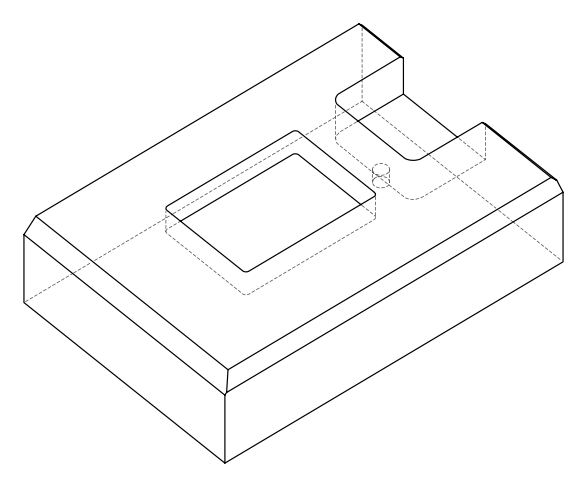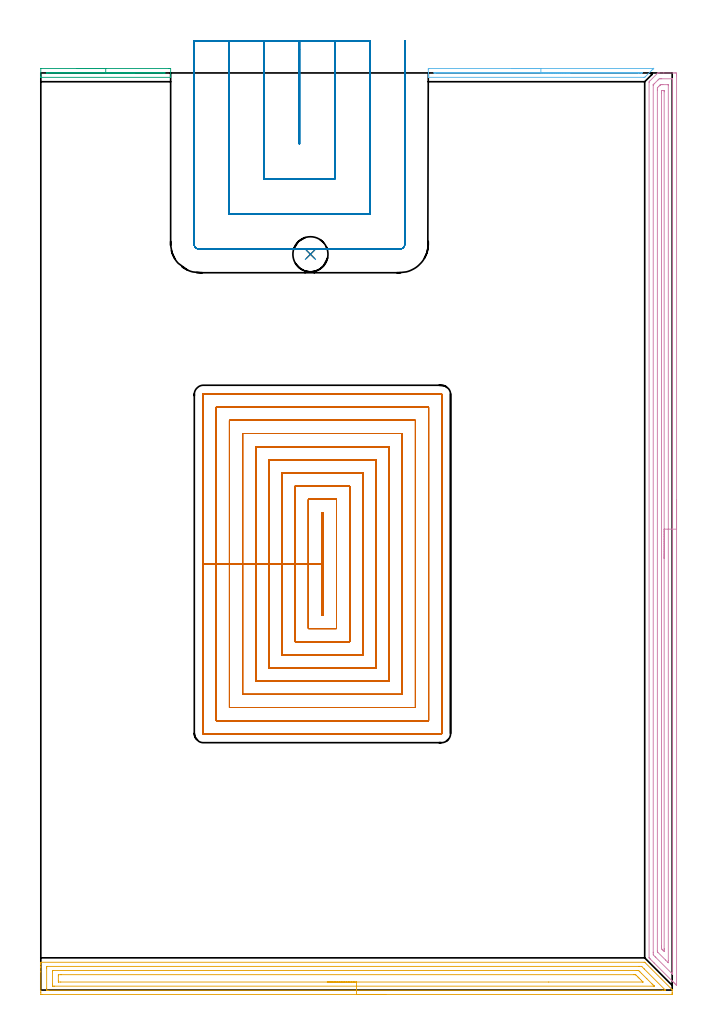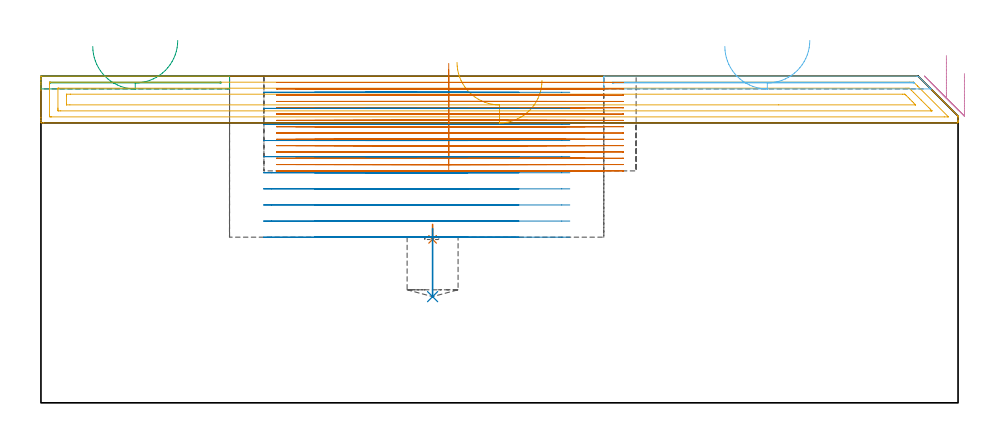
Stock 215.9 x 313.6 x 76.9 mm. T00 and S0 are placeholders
(PLAN: 8 operations, 4 tool changes, 108 min)
(1 SPOT_DRILL | STEP1POCKET | NXT0321_9005460120000 | 0.04 min | 4181 mm3)
(2 DRILL_BLIND_HOLE_INTO_CENTER | STEP1POCKET | NXT0301_128 | 0.07 min | 1556 mm3)
(3 AREA_MILL | FG_CHAMFER_SURFACE | UGT0205_001 | 0.85 min | 209 mm3)
(4 AREA_MILL_1 | FG_CHAMFER_SURFACE_1 | UGT0205_001 | 10.01 min | 13950 mm3)
(5 AREA_MILL_2 | FG_CHAMFER_SURFACE_2 | UGT0205_001 | 7.05 min | 12624 mm3)
(6 AREA_MILL_3 | FG_CHAMFER_SURFACE_3 | UGT0205_001 | 1.35 min | 346 mm3)
(7 MILL_RECTANGULAR_POCKET | POCKET_RECTANGULAR_STRAIGHT | UGT0201_014 | Follow Part, ap 1.5, ae 75% | 72.43 min | 238568 mm3)
(8 MILL_SLOT | SLOT_PARTIAL_RECTANGULAR | NXT0201_012 | Follow Part, ap 4, ae 75% | 16.23 min | 222172 mm3)
(TOOL NXT0321_9005460120000 | NC Spot Drill, 142deg, 12mm, Carbide, Uncoated | D12 PA142 FL30 Z2)
(TOOL NXT0301_128 | Carbide Drill 12mm [861.1-1200-036A1-GP GC34] | D12 PA150 FL37.4 Z2)
(TOOL UGT0205_001 | Chamfer Mill 20 x 3 x 45 deg. | D20 FL50 Z2)
(TOOL UGT0201_014 | End mill 6 mm | D6 FL24 Z4)
(TOOL NXT0201_012 | ENDMILL 16mm [2P460-1600-NA 1630] | D16 FL38 Z6)
(OP 1 SPOT_DRILL)
G17 G21 G94 G90
T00 M6
G54
G17 G0 G90 X92.2 Y251.6 S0 M3
G43 Z86.9 H0
G94 G81 G98 Z38.484 F250. R42.
G80
M5
M2
(OP 2 DRILL_BLIND_HOLE_INTO_CENTER)
G17 G21 G94 G90
T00 M6
G54
G17 G0 G90 X92.2 Y251.6 S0 M3
G43 Z86.9 H1
G94 G81 G98 Z25. F250. R41.
G80
M5
M2
(OP 3 AREA_MILL)
G17 G21 G94 G90
T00 M6
G54
G17 G0 G90 X12.2 Y315.1 S1061 M3
G43 Z86.9 H0
Z83.9
G94 G1 X12.238 Z83.028 F250.
X12.352 Z82.163
X12.541 Z81.312
X12.803 Z80.48
X13.137 Z79.674
X13.54 Z78.9
X14.008 Z78.164
X14.54 Z77.472
X15.129 Z76.829
X15.772 Z76.24
X16.464 Z75.708
X17.2 Z75.24
X17.974 Z74.837
X18.78 Z74.503
X19.612 Z74.241
X20.464 Z74.052
X21.328 Z73.938
X22.2 Z73.9
X43.893
X44.035 Y315.099 Z73.901
X44.336 Y315.095 Z73.905
X44.399 Y315.092 Z73.906
X44.4 Y312.276 Z76.722
Y312.123 Z76.871
X44.391 Y312.104 Z76.89
X44.336 Y312.1 Z76.9
X0.064
X0.01 Y312.104 Z76.89
X0.006 Y312.121 Z76.873
X0. Y312.276 Z76.722
X0.001 Y315.092 Z73.906
X0.064 Y315.1 Z73.9
X22.2
Y313.686 Z75.314
X42.122 Y313.685 Z75.315
X42.207 Y313.684 Z75.316
X42.375 Y313.679 Z75.321
X42.391 Y313.673 Z75.327
X42.395 Y313.664 Z75.336
X42.398 Y313.64 Z75.36
X42.397 Y313.6 Z75.4
X42.39 Y313.532 Z75.468
X42.387 Y313.521 Z75.479
X42.348 Y313.518 Z75.482
X42.292 Y313.515 Z75.485
X42.207 Y313.514 Z75.486
X42.122
X2.278 Y313.515 Z75.485
X2.193 Y313.516 Z75.484
X2.025 Y313.521 Z75.479
X2.009 Y313.527 Z75.473
X2.005 Y313.536 Z75.464
X2.002 Y313.56 Z75.44
X2.003 Y313.6 Z75.4
X2.01 Y313.668 Z75.332
X2.013 Y313.679 Z75.321
X2.052 Y313.682 Z75.318
X2.108 Y313.685 Z75.315
X2.193 Y313.686 Z75.314
X2.278
X22.2
X23.072 Z75.352
X23.936 Z75.466
X24.788 Z75.655
X25.62 Z75.917
X26.426 Z76.251
X27.2 Z76.654
X27.936 Z77.123
X28.628 Z77.654
X29.271 Z78.243
X29.86 Z78.886
X30.392 Z79.578
X30.86 Z80.314
X31.263 Z81.088
X31.597 Z81.894
X31.859 Z82.726
X32.048 Z83.578
X32.162 Z84.443
X32.2 Z85.314
G0 Z86.9
M5
M2
(OP 4 AREA_MILL_1)
G17 G21 G94 G90
T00 M6
G54
G17 G0 G90 X217.4 Y167.6 S1061 M3
G43 Z86.9 H0
Z77.5
G94 G1 Y167.562 Z76.628 F250.
Y167.448 Z75.764
Y167.259 Z74.912
Y166.997 Z74.08
Y166.663 Z73.274
Y166.26 Z72.5
Y165.792 Z71.764
Y165.26 Z71.072
Y164.671 Z70.429
Y164.028 Z69.84
Y163.336 Z69.308
Y162.6 Z68.84
Y161.826 Z68.437
Y161.02 Z68.103
Y160.188 Z67.841
Y159.337 Z67.652
Y158.472 Z67.538
Y157.6 Z67.5
X217.399 Y1.728 Z67.501
X217.396 Y1.69 Z67.5
X217.389 Y1.61 Z67.503
X217.335 Y1.663 Z67.56
X217.232 Y1.767 Z67.666
X217.065 Y1.932 Z67.829
X216.906 Y2.092 Z67.991
X216.785 Y2.214 Z68.112
X216.629 Y2.369 Z68.266
X216.479 Y2.519 Z68.418
X216.339 Y2.66 Z68.559
X216.192 Y2.805 Z68.703
X216.052 Y2.946 Z68.845
X215.892 Y3.107 Z69.006
X215.756 Y3.242 Z69.14
X209.732 Y9.268 Z75.168
X208.335 Y10.665 Z76.564
X208.302 Y10.697 Z76.597
X208.073 Y10.928 Z76.823
X208.003 Y11.005 Z76.889
X208. Y11.143 Z76.9
Y310.307
X208.005 Y310.607 Z76.89
X208.154 Y310.754 Z76.746
X208.181 Y310.781 Z76.719
X210.833 Y313.433 Z74.066
X210.954 Y313.551 Z73.944
X210.996 Y313.59 Z73.901
X211.278 Y313.599 Z73.615
X211.607 Y313.6 Z73.293
X213.026 Z71.87
X216.192 Z68.704
X216.792 Z68.104
X217.065 Y313.596 Z67.831
X217.393 Y313.59 Z67.504
X217.397 Y313.325 Z67.501
X217.399 Y312.986
X217.4 Y312.644 Z67.5
Y157.6
X215.986 Z68.914
X215.985 Y5.786 Z68.915
X215.984 Y5.59 Z68.916
X215.981 Y5.494 Z68.919
X215.98 Y5.484 Z68.92
X215.97 Y5.49 Z68.93
X215.939 Y5.516 Z68.961
X215.664 Y5.786 Z69.236
X210.306 Y11.144 Z74.594
X210.081 Y11.371 Z74.819
X209.421 Y12.037 Z75.479
X209.416 Y12.717 Z75.484
X209.415 Y12.93 Z75.485
Y309.414
X209.416 Y309.5 Z75.484
X209.418 Y309.541 Z75.482
X209.421 Y309.558 Z75.479
X209.434 Y309.575 Z75.466
X209.541 Y309.689 Z75.359
X209.677 Y309.827 Z75.223
X211.051 Y311.2 Z73.849
X211.449 Y311.587 Z73.451
X211.827 Y311.593 Z73.073
X212.311 Y311.599 Z72.589
X215.802 Y311.6 Z69.098
X215.942 Y311.597 Z68.958
X215.97 Y311.594 Z68.93
X215.979 Y311.59 Z68.921
X215.981 Y311.582 Z68.919
X215.984 Y311.549 Z68.916
X215.985 Y311.412 Z68.915
X215.986 Y157.6 Z68.914
X214.572 Z70.328
X214.571 Y10.123 Z70.329
X214.567 Y9.358 Z70.333
X214.566 Y9.354 Z70.334
X214.548 Y9.358 Z70.352
X214.446 Y9.456 Z70.454
X213.648 Y10.251 Z71.252
X210.969 Y12.93 Z73.931
X210.954 Y12.946 Z73.946
X210.85 Y13.058 Z74.05
X210.84 Y13.071 Z74.06
X210.836 Y13.132 Z74.064
X210.831 Y13.268 Z74.069
X210.829 Y13.438 Z74.071
Y307.628
Y307.756
X210.835 Y308.521 Z74.065
X210.892 Y308.585 Z74.008
X210.954 Y308.651 Z73.946
X211.33 Y309.03 Z73.57
X211.714 Y309.414 Z73.186
X211.772 Y309.47 Z73.128
X211.827 Y309.518 Z73.073
X211.915 Y309.59 Z72.985
X212. Y309.593 Z72.9
X212.173 Y309.597 Z72.727
X212.519 Y309.6 Z72.381
X212.7 Z72.2
X214.265 Z70.635
X214.446 Y309.599 Z70.454
X214.507 Y309.598 Z70.393
X214.554 Y309.593 Z70.346
X214.564 Y309.59 Z70.336
X214.566 Y309.578 Z70.334
X214.569 Y309.542 Z70.331
X214.571 Y309.414 Z70.329
Y309.286
X214.572 Y157.6 Z70.328
X213.157 Z71.743
Y14.248
X213.156 Y13.823 Z71.744
X213.154 Y13.359 Z71.746
X213.151 Y13.218 Z71.749
X212.869 Y13.486 Z72.031
X212.7 Y13.65 Z72.2
X212.527 Y13.823 Z72.373
X212.347 Y14.013 Z72.553
X212.249 Y14.12 Z72.651
X212.247 Y14.174 Z72.653
X212.244 Y14.289 Z72.656
X212.243 Y14.716 Z72.657
Y15.184
Y306.735
X212.244 Y307.202 Z72.656
X212.246 Y307.359 Z72.654
X212.25 Y307.479 Z72.65
X212.305 Y307.544 Z72.595
X212.338 Y307.578 Z72.562
X212.384 Y307.59 Z72.516
X212.489 Y307.595 Z72.411
X212.7 Y307.6 Z72.2
X212.728 Z72.172
X213.114 Y307.59 Z71.786
X213.151 Y307.585 Z71.749
X213.154 Y307.555 Z71.746
X213.156 Y307.509 Z71.744
X213.157 Y307.465 Z71.743
Y307.161
Y157.6
Y156.728 Z71.781
Y155.864 Z71.895
Y155.012 Z72.083
Y154.18 Z72.346
Y153.374 Z72.68
Y152.6 Z73.082
Y151.864 Z73.551
Y151.172 Z74.082
Y150.529 Z74.672
Y149.94 Z75.315
Y149.409 Z76.007
Y148.94 Z76.743
Y148.537 Z77.516
Y148.203 Z78.322
Y147.941 Z79.154
Y147.752 Z80.006
Y147.638 Z80.871
Y147.6 Z81.743
G0 Z86.9
M5
M2
(OP 5 AREA_MILL_2)
G17 G21 G94 G90
T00 M6
G54
G17 G0 G90 X117.95 Y-1.5 S1061 M3
G43 Z86.9 H0
Z75.9
G94 G1 X117.912 Z75.028 F250.
X117.798 Z74.164
X117.609 Z73.312
X117.347 Z72.48
X117.013 Z71.674
X116.61 Z70.9
X116.141 Z70.164
X115.61 Z69.472
X115.021 Z68.829
X114.378 Z68.24
X113.686 Z67.708
X112.95 Z67.24
X112.176 Z66.837
X111.37 Z66.503
X110.538 Z66.241
X109.686 Z66.052
X108.822 Z65.938
X107.95 Z65.9
X0.632 Y-1.499 Z65.901
X0.041 Y-1.493 Z65.904
X0.008 Y-1.492 Z65.906
X0.004 Y-0.905 Z66.493
X0. Y-0.275 Z67.123
Y6.229 Z73.624
Y7.645 Z75.041
Y8.013 Z75.408
Y8.748 Z76.148
Y9.009 Z76.409
X0.008 Y9.441 Z76.833
X0.01 Y9.497 Z76.889
X0.184 Y9.5 Z76.9
X206.325
X206.495 Y9.497 Z76.889
X206.59 Y9.411 Z76.809
X215.717 Y0.284 Z67.681
X215.865 Y0.133 Z67.53
X215.897 Y0.093 Z67.488
X215.9 Y-0.119 Z67.28
Y-0.905 Z66.49
Y-1.088 Z66.307
Y-1.272 Z66.124
X215.898 Y-1.491 Z65.905
X215.715 Y-1.5 Z65.9
X107.95
Y-0.086 Z67.314
X2.42 Y-0.085 Z67.315
X2.347 Y-0.084 Z67.316
X2.202 Y-0.079 Z67.321
X2.01 Y-0.066 Z67.334
X2.008 Y-0.013 Z67.387
X2.001 Y0.405 Z67.805
X2. Y7.54 Z74.94
X2.004 Y8.013 Z75.413
X2.007 Y8.064 Z75.464
X2.009 Y8.073 Z75.473
X2.032 Y8.079 Z75.479
X2.128 Y8.082 Z75.482
X2.274 Y8.085 Z75.485
X204.536 Y8.086 Z75.486
X205.36 Y8.084 Z75.484
X205.431 Y8.081 Z75.481
X205.451 Y8.079 Z75.479
X205.477 Y8.061 Z75.461
X205.531 Y8.013 Z75.413
X206.325 Y7.225 Z74.625
X206.429 Y7.121 Z74.521
X213.507 Y0.043 Z67.443
X213.534 Y0.014 Z67.414
X213.557 Y-0.013 Z67.387
X213.609 Y-0.079 Z67.321
X213.55 Y-0.083 Z67.317
X213.48 Y-0.084 Z67.316
X212.658 Y-0.086 Z67.314
X107.95
Y1.328 Z68.728
X4.652 Y1.329 Z68.729
X4.209 Y1.331 Z68.731
X4.062 Y1.333 Z68.733
X4.017 Y1.335 Z68.735
X4.01 Y1.424 Z68.824
X4.005 Y1.562 Z68.962
X4.001 Y1.771 Z69.171
X4. Y1.979 Z69.379
X4.001 Y6.436 Z73.836
X4.008 Y6.645 Z74.045
X4.011 Y6.666 Z74.066
X4.017 Y6.668 Z74.068
X4.043 Y6.67 Z74.07
X4.098 Y6.671 Z74.071
X4.209
X203.642
X204.095 Y6.67 Z74.07
X204.314 Y6.667 Z74.067
X204.42 Y6.664 Z74.064
X204.536 Y6.558 Z73.958
X204.87 Y6.229 Z73.629
X205.431 Y5.67 Z73.07
X207.219 Y3.881 Z71.281
X209.008 Y2.093 Z69.493
X209.33 Y1.771 Z69.171
X209.648 Y1.449 Z68.849
X209.736 Y1.356 Z68.756
X209.754 Y1.334 Z68.734
X209.752 Y1.333 Z68.733
X209.718 Y1.331 Z68.731
X209.599 Y1.329 Z68.729
X209.451
X107.95 Y1.328 Z68.728
Y2.743 Z70.143
X6.811
X6.066 Y2.748 Z70.148
X6.024 Y2.749 Z70.149
X6.01 Y2.753 Z70.153
X6.008 Y2.777 Z70.177
X6.003 Y2.887 Z70.287
X6.001 Y3.108 Z70.508
Y4.89 Z72.29
X6.003 Y5.113 Z72.513
X6.008 Y5.223 Z72.623
X6.01 Y5.247 Z72.647
X6.026 Y5.25 Z72.65
X6.082 Y5.253 Z72.653
X6.892 Y5.257 Z72.657
X6.972
X202.828
X203.235 Y5.255 Z72.655
X203.336 Y5.253 Z72.653
X203.383 Y5.251 Z72.651
X203.446 Y5.194 Z72.594
X203.642 Y5.006 Z72.406
X204.205 Y4.446 Z71.846
X204.536 Y4.115 Z71.515
X205.097 Y3.554 Z70.954
X205.431 Y3.22 Z70.62
X205.8 Y2.848 Z70.248
X205.881 Y2.762 Z70.162
X205.891 Y2.749 Z70.149
X205.888 Y2.748 Z70.148
X205.849 Y2.745 Z70.145
X205.766 Y2.744 Z70.144
X173.683 Y2.743 Z70.143
X107.95
X107.078 Z70.181
X106.213 Z70.295
X105.362 Z70.483
X104.53 Z70.746
X103.724 Z71.08
X102.95 Z71.482
X102.214 Z71.951
X101.522 Z72.482
X100.879 Z73.072
X100.29 Z73.715
X99.758 Z74.407
X99.29 Z75.143
X98.887 Z75.916
X98.553 Z76.722
X98.291 Z77.554
X98.102 Z78.406
X97.988 Z79.271
X97.95 Z80.143
G0 Z86.9
M5
M2
(OP 6 AREA_MILL_3)
G17 G21 G94 G90
T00 M6
G54
G17 G0 G90 X161. Y315.1 S1061 M3
G43 Z86.9 H0
Z83.9
G94 G1 X161.038 Z83.028 F250.
X161.152 Z82.164
X161.341 Z81.312
X161.603 Z80.48
X161.937 Z79.674
X162.34 Z78.9
X162.809 Z78.164
X163.34 Z77.472
X163.929 Z76.829
X164.572 Z76.24
X165.264 Z75.708
X166. Z75.24
X166.774 Z74.837
X167.58 Z74.503
X168.412 Z74.241
X169.264 Z74.052
X170.128 Z73.938
X171. Z73.9
X209.415
X209.498 Y315.099 Z73.899
Y315.097 Z73.901
X209.341 Y314.939 Z74.057
X209.2 Y314.8 Z74.199
X208.924 Y314.524 Z74.476
X206.621 Y312.222 Z76.777
X206.495 Y312.104 Z76.89
X206.228 Y312.1 Z76.9
X132.651
X132.51 Y312.103 Z76.888
X132.507 Y312.152 Z76.839
X132.5 Y312.511 Z76.488
Y312.996 Z76.003
Y313.6 Z75.395
Y314.794 Z74.203
X132.502 Y315.091 Z73.905
X132.954 Y315.1 Z73.9
X171.
Y313.686 Z75.314
X205.336 Y313.685 Z75.315
X205.421 Y313.684 Z75.316
X205.592 Y313.679 Z75.321
X205.618 Y313.677 Z75.323
X205.609 Y313.666 Z75.334
X205.584 Y313.637 Z75.363
X205.547 Y313.6 Z75.4
X205.473 Y313.534 Z75.466
X205.415 Y313.52 Z75.48
X204.444 Y313.514 Z75.486
X134.881 Y313.515 Z75.485
X134.518 Y313.521 Z75.479
X134.51 Y313.547 Z75.453
X134.505 Y313.6 Z75.4
X134.503 Y313.648 Z75.352
X134.506 Y313.67 Z75.33
X134.508 Y313.677 Z75.323
X134.539 Y313.679 Z75.321
X134.709 Y313.684 Z75.316
X134.795 Y313.685 Z75.315
X134.881 Y313.686 Z75.314
X171.
X171.872 Z75.352
X172.737 Z75.466
X173.588 Z75.655
X174.42 Z75.917
X175.226 Z76.251
X176. Z76.654
X176.736 Z77.123
X177.428 Z77.654
X178.071 Z78.243
X178.66 Z78.886
X179.192 Z79.579
X179.66 Z80.314
X180.063 Z81.088
X180.397 Z81.894
X180.659 Z82.726
X180.848 Z83.578
X180.962 Z84.443
X181. Z85.314
G0 Z86.9
M5
M2
(OP 7 MILL_RECTANGULAR_POCKET)
G17 G21 G94 G90
T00 M6
G54
G17 G0 G90 X96. Y162.444 S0 M3
G43 Z86.9 H0
Z79.9
G94 G1 Y145.7 Z75.413 F250.
Y128.1 F500.
X96.6
Y163.3
X96.
Y145.7
X91.5
Y123.6
X101.1
Y167.8
X91.5
Y145.7
X87.
Y119.1
X105.6
Y172.3
X87.
Y145.7
X82.5
Y114.6
X110.1
Y176.8
X82.5
Y145.7
X78.
Y110.1
X114.6
Y181.3
X78.
Y145.7
X73.5
Y105.6
X119.1
Y185.8
X73.5
Y145.7
X69.
Y101.1
X123.6
Y190.3
X69.
Y145.7
X64.5
Y96.6
X128.1
Y194.8
X64.5
Y145.7
X60.
Y92.1
X132.6
Y199.3
X60.
Y145.7
X55.5
Y87.7
X55.505 Y87.645
X55.545 Y87.605
X55.6 Y87.6
X137.
X137.055 Y87.605
X137.095 Y87.645
X137.1 Y87.7
Y203.7
X137.095 Y203.755
X137.055 Y203.795
X137. Y203.8
X55.6
X55.545 Y203.795
X55.505 Y203.755
X55.5 Y203.7
Y145.7
Y144.7
G0 X96. Y162.444 Z78.413
G1 Y145.7 Z73.927 F250.
Y128.1 F500.
X96.6
Y163.3
X96.
Y145.7
X91.5
Y123.6
X101.1
Y167.8
X91.5
Y145.7
X87.
Y119.1
X105.6
Y172.3
X87.
Y145.7
X82.5
Y114.6
X110.1
Y176.8
X82.5
Y145.7
X78.
Y110.1
X114.6
Y181.3
X78.
Y145.7
X73.5
Y105.6
X119.1
Y185.8
X73.5
Y145.7
X69.
Y101.1
X123.6
Y190.3
X69.
Y145.7
X64.5
Y96.6
X128.1
Y194.8
X64.5
Y145.7
X60.
Y92.1
X132.6
Y199.3
X60.
Y145.7
X55.5
Y87.7
X55.505 Y87.645
X55.545 Y87.605
X55.6 Y87.6
X137.
X137.055 Y87.605
X137.095 Y87.645
X137.1 Y87.7
Y203.7
X137.095 Y203.755
X137.055 Y203.795
X137. Y203.8
X55.6
X55.545 Y203.795
X55.505 Y203.755
X55.5 Y203.7
Y145.7
Y144.7
G0 X96. Y162.444 Z76.927
G1 Y145.7 Z72.44 F250.
Y128.1 F500.
X96.6
Y163.3
X96.
Y145.7
X91.5
Y123.6
X101.1
Y167.8
X91.5
Y145.7
X87.
Y119.1
X105.6
Y172.3
X87.
Y145.7
X82.5
Y114.6
X110.1
Y176.8
X82.5
Y145.7
X78.
Y110.1
X114.6
Y181.3
X78.
Y145.7
X73.5
Y105.6
X119.1
Y185.8
X73.5
Y145.7
X69.
Y101.1
X123.6
Y190.3
X69.
Y145.7
X64.5
Y96.6
X128.1
Y194.8
X64.5
Y145.7
X60.
Y92.1
X132.6
Y199.3
X60.
Y145.7
X55.5
Y87.7
X55.505 Y87.645
X55.545 Y87.605
X55.6 Y87.6
X137.
X137.055 Y87.605
X137.095 Y87.645
X137.1 Y87.7
Y203.7
X137.095 Y203.755
X137.055 Y203.795
X137. Y203.8
X55.6
X55.545 Y203.795
X55.505 Y203.755
X55.5 Y203.7
Y145.7
Y144.7
G0 X96. Y162.444 Z75.44
G1 Y145.7 Z70.953 F250.
Y128.1 F500.
X96.6
Y163.3
X96.
Y145.7
X91.5
Y123.6
X101.1
Y167.8
X91.5
Y145.7
X87.
Y119.1
X105.6
Y172.3
X87.
Y145.7
X82.5
Y114.6
X110.1
Y176.8
X82.5
Y145.7
X78.
Y110.1
X114.6
Y181.3
X78.
Y145.7
X73.5
Y105.6
X119.1
Y185.8
X73.5
Y145.7
X69.
Y101.1
X123.6
Y190.3
X69.
Y145.7
X64.5
Y96.6
X128.1
Y194.8
X64.5
Y145.7
X60.
Y92.1
X132.6
Y199.3
X60.
Y145.7
X55.5
Y87.7
X55.505 Y87.645
X55.545 Y87.605
X55.6 Y87.6
X137.
X137.055 Y87.605
X137.095 Y87.645
X137.1 Y87.7
Y203.7
X137.095 Y203.755
X137.055 Y203.795
X137. Y203.8
X55.6
X55.545 Y203.795
X55.505 Y203.755
X55.5 Y203.7
Y145.7
Y144.7
G0 X96. Y162.444 Z73.953
G1 Y145.7 Z69.467 F250.
Y128.1 F500.
X96.6
Y163.3
X96.
Y145.7
X91.5
Y123.6
X101.1
Y167.8
X91.5
Y145.7
X87.
Y119.1
X105.6
Y172.3
X87.
Y145.7
X82.5
Y114.6
X110.1
Y176.8
X82.5
Y145.7
X78.
Y110.1
X114.6
Y181.3
X78.
Y145.7
X73.5
Y105.6
X119.1
Y185.8
X73.5
Y145.7
X69.
Y101.1
X123.6
Y190.3
X69.
Y145.7
X64.5
Y96.6
X128.1
Y194.8
X64.5
Y145.7
X60.
Y92.1
X132.6
Y199.3
X60.
Y145.7
X55.5
Y87.7
X55.505 Y87.645
X55.545 Y87.605
X55.6 Y87.6
X137.
X137.055 Y87.605
X137.095 Y87.645
X137.1 Y87.7
Y203.7
X137.095 Y203.755
X137.055 Y203.795
X137. Y203.8
X55.6
X55.545 Y203.795
X55.505 Y203.755
X55.5 Y203.7
Y145.7
Y144.7
G0 X96. Y162.444 Z72.467
G1 Y145.7 Z67.98 F250.
Y128.1 F500.
X96.6
Y163.3
X96.
Y145.7
X91.5
Y123.6
X101.1
Y167.8
X91.5
Y145.7
X87.
Y119.1
X105.6
Y172.3
X87.
Y145.7
X82.5
Y114.6
X110.1
Y176.8
X82.5
Y145.7
X78.
Y110.1
X114.6
Y181.3
X78.
Y145.7
X73.5
Y105.6
X119.1
Y185.8
X73.5
Y145.7
X69.
Y101.1
X123.6
Y190.3
X69.
Y145.7
X64.5
Y96.6
X128.1
Y194.8
X64.5
Y145.7
X60.
Y92.1
X132.6
Y199.3
X60.
Y145.7
X55.5
Y87.7
X55.505 Y87.645
X55.545 Y87.605
X55.6 Y87.6
X137.
X137.055 Y87.605
X137.095 Y87.645
X137.1 Y87.7
Y203.7
X137.095 Y203.755
X137.055 Y203.795
X137. Y203.8
X55.6
X55.545 Y203.795
X55.505 Y203.755
X55.5 Y203.7
Y145.7
Y144.7
G0 X96. Y162.444 Z70.98
G1 Y145.7 Z66.493 F250.
Y128.1 F500.
X96.6
Y163.3
X96.
Y145.7
X91.5
Y123.6
X101.1
Y167.8
X91.5
Y145.7
X87.
Y119.1
X105.6
Y172.3
X87.
Y145.7
X82.5
Y114.6
X110.1
Y176.8
X82.5
Y145.7
X78.
Y110.1
X114.6
Y181.3
X78.
Y145.7
X73.5
Y105.6
X119.1
Y185.8
X73.5
Y145.7
X69.
Y101.1
X123.6
Y190.3
X69.
Y145.7
X64.5
Y96.6
X128.1
Y194.8
X64.5
Y145.7
X60.
Y92.1
X132.6
Y199.3
X60.
Y145.7
X55.5
Y87.7
X55.505 Y87.645
X55.545 Y87.605
X55.6 Y87.6
X137.
X137.055 Y87.605
X137.095 Y87.645
X137.1 Y87.7
Y203.7
X137.095 Y203.755
X137.055 Y203.795
X137. Y203.8
X55.6
X55.545 Y203.795
X55.505 Y203.755
X55.5 Y203.7
Y145.7
Y144.7
G0 X96. Y162.444 Z69.493
G1 Y145.7 Z65.007 F250.
Y128.1 F500.
X96.6
Y163.3
X96.
Y145.7
X91.5
Y123.6
X101.1
Y167.8
X91.5
Y145.7
X87.
Y119.1
X105.6
Y172.3
X87.
Y145.7
X82.5
Y114.6
X110.1
Y176.8
X82.5
Y145.7
X78.
Y110.1
X114.6
Y181.3
X78.
Y145.7
X73.5
Y105.6
X119.1
Y185.8
X73.5
Y145.7
X69.
Y101.1
X123.6
Y190.3
X69.
Y145.7
X64.5
Y96.6
X128.1
Y194.8
X64.5
Y145.7
X60.
Y92.1
X132.6
Y199.3
X60.
Y145.7
X55.5
Y87.7
X55.505 Y87.645
X55.545 Y87.605
X55.6 Y87.6
X137.
X137.055 Y87.605
X137.095 Y87.645
X137.1 Y87.7
Y203.7
X137.095 Y203.755
X137.055 Y203.795
X137. Y203.8
X55.6
X55.545 Y203.795
X55.505 Y203.755
X55.5 Y203.7
Y145.7
Y144.7
G0 X96. Y162.444 Z68.007
G1 Y145.7 Z63.52 F250.
Y128.1 F500.
X96.6
Y163.3
X96.
Y145.7
X91.5
Y123.6
X101.1
Y167.8
X91.5
Y145.7
X87.
Y119.1
X105.6
Y172.3
X87.
Y145.7
X82.5
Y114.6
X110.1
Y176.8
X82.5
Y145.7
X78.
Y110.1
X114.6
Y181.3
X78.
Y145.7
X73.5
Y105.6
X119.1
Y185.8
X73.5
Y145.7
X69.
Y101.1
X123.6
Y190.3
X69.
Y145.7
X64.5
Y96.6
X128.1
Y194.8
X64.5
Y145.7
X60.
Y92.1
X132.6
Y199.3
X60.
Y145.7
X55.5
Y87.7
X55.505 Y87.645
X55.545 Y87.605
X55.6 Y87.6
X137.
X137.055 Y87.605
X137.095 Y87.645
X137.1 Y87.7
Y203.7
X137.095 Y203.755
X137.055 Y203.795
X137. Y203.8
X55.6
X55.545 Y203.795
X55.505 Y203.755
X55.5 Y203.7
Y145.7
Y144.7
G0 X96. Y162.444 Z66.52
G1 Y145.7 Z62.033 F250.
Y128.1 F500.
X96.6
Y163.3
X96.
Y145.7
X91.5
Y123.6
X101.1
Y167.8
X91.5
Y145.7
X87.
Y119.1
X105.6
Y172.3
X87.
Y145.7
X82.5
Y114.6
X110.1
Y176.8
X82.5
Y145.7
X78.
Y110.1
X114.6
Y181.3
X78.
Y145.7
X73.5
Y105.6
X119.1
Y185.8
X73.5
Y145.7
X69.
Y101.1
X123.6
Y190.3
X69.
Y145.7
X64.5
Y96.6
X128.1
Y194.8
X64.5
Y145.7
X60.
Y92.1
X132.6
Y199.3
X60.
Y145.7
X55.5
Y87.7
X55.505 Y87.645
X55.545 Y87.605
X55.6 Y87.6
X137.
X137.055 Y87.605
X137.095 Y87.645
X137.1 Y87.7
Y203.7
X137.095 Y203.755
X137.055 Y203.795
X137. Y203.8
X55.6
X55.545 Y203.795
X55.505 Y203.755
X55.5 Y203.7
Y145.7
Y144.7
G0 X96. Y162.444 Z65.033
G1 Y145.7 Z60.547 F250.
Y128.1 F500.
X96.6
Y163.3
X96.
Y145.7
X91.5
Y123.6
X101.1
Y167.8
X91.5
Y145.7
X87.
Y119.1
X105.6
Y172.3
X87.
Y145.7
X82.5
Y114.6
X110.1
Y176.8
X82.5
Y145.7
X78.
Y110.1
X114.6
Y181.3
X78.
Y145.7
X73.5
Y105.6
X119.1
Y185.8
X73.5
Y145.7
X69.
Y101.1
X123.6
Y190.3
X69.
Y145.7
X64.5
Y96.6
X128.1
Y194.8
X64.5
Y145.7
X60.
Y92.1
X132.6
Y199.3
X60.
Y145.7
X55.5
Y87.7
X55.505 Y87.645
X55.545 Y87.605
X55.6 Y87.6
X137.
X137.055 Y87.605
X137.095 Y87.645
X137.1 Y87.7
Y203.7
X137.095 Y203.755
X137.055 Y203.795
X137. Y203.8
X55.6
X55.545 Y203.795
X55.505 Y203.755
X55.5 Y203.7
Y145.7
Y144.7
G0 X96. Y162.444 Z63.547
G1 Y145.7 Z59.06 F250.
Y128.1 F500.
X96.6
Y163.3
X96.
Y145.7
X91.5
Y123.6
X101.1
Y167.8
X91.5
Y145.7
X87.
Y119.1
X105.6
Y172.3
X87.
Y145.7
X82.5
Y114.6
X110.1
Y176.8
X82.5
Y145.7
X78.
Y110.1
X114.6
Y181.3
X78.
Y145.7
X73.5
Y105.6
X119.1
Y185.8
X73.5
Y145.7
X69.
Y101.1
X123.6
Y190.3
X69.
Y145.7
X64.5
Y96.6
X128.1
Y194.8
X64.5
Y145.7
X60.
Y92.1
X132.6
Y199.3
X60.
Y145.7
X55.5
Y87.7
X55.505 Y87.645
X55.545 Y87.605
X55.6 Y87.6
X137.
X137.055 Y87.605
X137.095 Y87.645
X137.1 Y87.7
Y203.7
X137.095 Y203.755
X137.055 Y203.795
X137. Y203.8
X55.6
X55.545 Y203.795
X55.505 Y203.755
X55.5 Y203.7
Y145.7
Y144.7
G0 X96. Y162.444 Z62.06
G1 Y145.7 Z57.573 F250.
Y128.1 F500.
X96.6
Y163.3
X96.
Y145.7
X91.5
Y123.6
X101.1
Y167.8
X91.5
Y145.7
X87.
Y119.1
X105.6
Y172.3
X87.
Y145.7
X82.5
Y114.6
X110.1
Y176.8
X82.5
Y145.7
X78.
Y110.1
X114.6
Y181.3
X78.
Y145.7
X73.5
Y105.6
X119.1
Y185.8
X73.5
Y145.7
X69.
Y101.1
X123.6
Y190.3
X69.
Y145.7
X64.5
Y96.6
X128.1
Y194.8
X64.5
Y145.7
X60.
Y92.1
X132.6
Y199.3
X60.
Y145.7
X55.5
Y87.7
X55.505 Y87.645
X55.545 Y87.605
X55.6 Y87.6
X137.
X137.055 Y87.605
X137.095 Y87.645
X137.1 Y87.7
Y203.7
X137.095 Y203.755
X137.055 Y203.795
X137. Y203.8
X55.6
X55.545 Y203.795
X55.505 Y203.755
X55.5 Y203.7
Y145.7
Y144.7
G0 X96. Y162.444 Z60.573
G1 Y145.7 Z56.087 F250.
Y128.1 F500.
X96.6
Y163.3
X96.
Y145.7
X91.5
Y123.6
X101.1
Y167.8
X91.5
Y145.7
X87.
Y119.1
X105.6
Y172.3
X87.
Y145.7
X82.5
Y114.6
X110.1
Y176.8
X82.5
Y145.7
X78.
Y110.1
X114.6
Y181.3
X78.
Y145.7
X73.5
Y105.6
X119.1
Y185.8
X73.5
Y145.7
X69.
Y101.1
X123.6
Y190.3
X69.
Y145.7
X64.5
Y96.6
X128.1
Y194.8
X64.5
Y145.7
X60.
Y92.1
X132.6
Y199.3
X60.
Y145.7
X55.5
Y87.7
X55.505 Y87.645
X55.545 Y87.605
X55.6 Y87.6
X137.
X137.055 Y87.605
X137.095 Y87.645
X137.1 Y87.7
Y203.7
X137.095 Y203.755
X137.055 Y203.795
X137. Y203.8
X55.6
X55.545 Y203.795
X55.505 Y203.755
X55.5 Y203.7
Y145.7
Y144.7
G0 X96. Y162.444 Z59.087
G1 Y145.7 Z54.6 F250.
Y128.1 F500.
X96.6
Y163.3
X96.
Y145.7
X91.5
Y123.6
X101.1
Y167.8
X91.5
Y145.7
X87.
Y119.1
X105.6
Y172.3
X87.
Y145.7
X82.5
Y114.6
X110.1
Y176.8
X82.5
Y145.7
X78.
Y110.1
X114.6
Y181.3
X78.
Y145.7
X73.5
Y105.6
X119.1
Y185.8
X73.5
Y145.7
X69.
Y101.1
X123.6
Y190.3
X69.
Y145.7
X64.5
Y96.6
X128.1
Y194.8
X64.5
Y145.7
X60.
Y92.1
X132.6
Y199.3
X60.
Y145.7
X55.5
Y87.7
X55.505 Y87.645
X55.545 Y87.605
X55.6 Y87.6
X137.
X137.055 Y87.605
X137.095 Y87.645
X137.1 Y87.7
Y203.7
X137.095 Y203.755
X137.055 Y203.795
X137. Y203.8
X55.6
X55.545 Y203.795
X55.505 Y203.755
X55.5 Y203.7
Y145.7
Y144.7
G0 Z86.9
M5
M2
(OP 8 MILL_SLOT)
G17 G21 G94 G90
T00 M6
G54
G17 G0 G90 X88.4 Y324.6 S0 M3
G43 Z86.9 H1
Z73.11
G94 G1 Y321.6 F250.
Y289.3 F500.
X88.5
Y321.6
Y324.6 F250.
X76.4
Y321.6
Y277.3 F500.
X100.5
Y321.6
Y324.6 F250.
X64.4
Y321.6
Y265.3 F500.
X112.5
Y321.6
Y324.6 F250.
X52.4
Y321.6
Y255.2 F500.
G3 X54.3 Y253.3 R1.9
G1 X122.6
G3 X124.5 Y255.2 R1.9
G1 Y321.6
Y324.6 F250.
G0 X88.4 Z69.32
G1 Y321.6
Y289.3 F500.
X88.5
Y321.6
Y324.6 F250.
X76.4
Y321.6
Y277.3 F500.
X100.5
Y321.6
Y324.6 F250.
X64.4
Y321.6
Y265.3 F500.
X112.5
Y321.6
Y324.6 F250.
X52.4
Y321.6
Y255.2 F500.
G3 X54.3 Y253.3 R1.9
G1 X122.6
G3 X124.5 Y255.2 R1.9
G1 Y321.6
Y324.6 F250.
G0 X88.4 Z65.53
G1 Y321.6
Y289.3 F500.
X88.5
Y321.6
Y324.6 F250.
X76.4
Y321.6
Y277.3 F500.
X100.5
Y321.6
Y324.6 F250.
X64.4
Y321.6
Y265.3 F500.
X112.5
Y321.6
Y324.6 F250.
X52.4
Y321.6
Y255.2 F500.
G3 X54.3 Y253.3 R1.9
G1 X122.6
G3 X124.5 Y255.2 R1.9
G1 Y321.6
Y324.6 F250.
G0 X88.4 Z61.74
G1 Y321.6
Y289.3 F500.
X88.5
Y321.6
Y324.6 F250.
X76.4
Y321.6
Y277.3 F500.
X100.5
Y321.6
Y324.6 F250.
X64.4
Y321.6
Y265.3 F500.
X112.5
Y321.6
Y324.6 F250.
X52.4
Y321.6
Y255.2 F500.
G3 X54.3 Y253.3 R1.9
G1 X122.6
G3 X124.5 Y255.2 R1.9
G1 Y321.6
Y324.6 F250.
G0 X88.4 Z57.95
G1 Y321.6
Y289.3 F500.
X88.5
Y321.6
Y324.6 F250.
X76.4
Y321.6
Y277.3 F500.
X100.5
Y321.6
Y324.6 F250.
X64.4
Y321.6
Y265.3 F500.
X112.5
Y321.6
Y324.6 F250.
X52.4
Y321.6
Y255.2 F500.
G3 X54.3 Y253.3 R1.9
G1 X122.6
G3 X124.5 Y255.2 R1.9
G1 Y321.6
Y324.6 F250.
G0 X88.4 Z54.16
G1 Y321.6
Y289.3 F500.
X88.5
Y321.6
Y324.6 F250.
X76.4
Y321.6
Y277.3 F500.
X100.5
Y321.6
Y324.6 F250.
X64.4
Y321.6
Y265.3 F500.
X112.5
Y321.6
Y324.6 F250.
X52.4
Y321.6
Y255.2 F500.
G3 X54.3 Y253.3 R1.9
G1 X122.6
G3 X124.5 Y255.2 R1.9
G1 Y321.6
Y324.6 F250.
G0 X88.4 Z50.37
G1 Y321.6
Y289.3 F500.
X88.5
Y321.6
Y324.6 F250.
X76.4
Y321.6
Y277.3 F500.
X100.5
Y321.6
Y324.6 F250.
X64.4
Y321.6
Y265.3 F500.
X112.5
Y321.6
Y324.6 F250.
X52.4
Y321.6
Y255.2 F500.
G3 X54.3 Y253.3 R1.9
G1 X122.6
G3 X124.5 Y255.2 R1.9
G1 Y321.6
Y324.6 F250.
G0 X88.4 Z46.58
G1 Y321.6
Y289.3 F500.
X88.5
Y321.6
Y324.6 F250.
X76.4
Y321.6
Y277.3 F500.
X100.5
Y321.6
Y324.6 F250.
X64.4
Y321.6
Y265.3 F500.
X112.5
Y321.6
Y324.6 F250.
X52.4
Y321.6
Y255.2 F500.
G3 X54.3 Y253.3 R1.9
G1 X122.6
G3 X124.5 Y255.2 R1.9
G1 Y321.6
Y324.6 F250.
G0 X88.4 Z42.79
G1 Y321.6
Y289.3 F500.
X88.5
Y321.6
Y324.6 F250.
X76.4
Y321.6
Y277.3 F500.
X100.5
Y321.6
Y324.6 F250.
X64.4
Y321.6
Y265.3 F500.
X112.5
Y321.6
Y324.6 F250.
X52.4
Y321.6
Y255.2 F500.
G3 X54.3 Y253.3 R1.9
G1 X122.6
G3 X124.5 Y255.2 R1.9
G1 Y321.6
Y324.6 F250.
G0 X88.4 Z39.
G1 Y321.6
Y289.3 F500.
X88.5
Y321.6
Y324.6 F250.
X76.4
Y321.6
Y277.3 F500.
X100.5
Y321.6
Y324.6 F250.
X64.4
Y321.6
Y265.3 F500.
X112.5
Y321.6
Y324.6 F250.
X52.4
Y321.6
Y255.2 F500.
G3 X54.3 Y253.3 R1.9
G1 X122.6
G3 X124.5 Y255.2 R1.9
G1 Y321.6
Y324.6 F250.
G0 Z86.9
M5
M2
